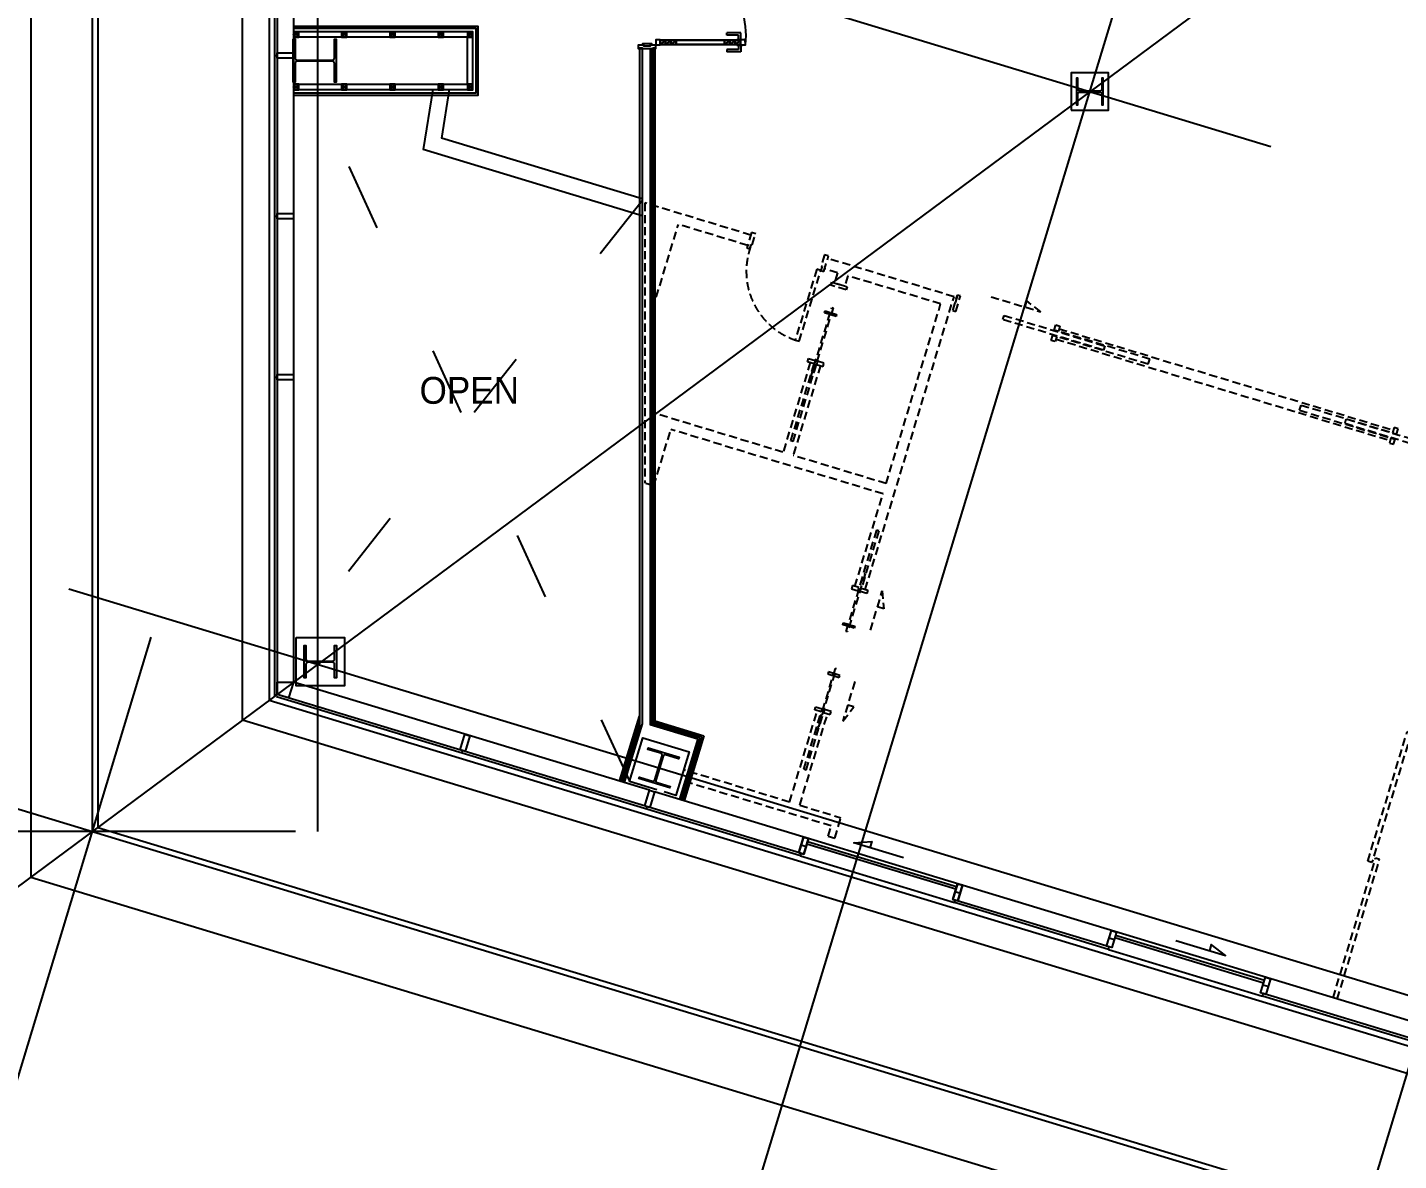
# Model space of a CAD drawing. Header units: metres. Extents: x 630750 to 860239, y 578133 to 726633.
# Drawn here: x 678899 to 691683, y 624058 to 634620 of the extents above; entities that cross this region are included whole.
import ezdxf

# ---------------------------------------------------------------- set-up
doc = ezdxf.new("R2010")
doc.units = ezdxf.units.M
doc.header["$LTSCALE"] = 300
for name, pattern in [('CENTER', [50.8, 31.75, -6.35, 6.35, -6.35]), ('HID1', [0.375, 0.25, -0.125]), ('HIDDEN', [2, 1, -1]), ('HIDDEN-1', [1.4, 0.35, -0.7, 0.35]), ('업무시설_xr-base$0$CONTINOUS', [0])]:
    doc.linetypes.add(name, pattern=pattern)
for name, color, linetype in [('A-CEN-1', 1, 'Continuous'), ('A-CON', 2, 'Continuous'), ('A-HAT-253', 253, 'Continuous'), ('A-TXT-S', 3, 'Continuous'), ('A-WAL-DW', 7, 'Continuous'), ('A-WIN', 4, 'Continuous'), ('A-WIN-GLASS', 4, 'Continuous'), ('A-WIN-REV', 4, 'Continuous'), ("IN-st'l pipe", 230, 'Continuous'), ('KUK-DOOR', 4, 'Continuous'), ('KUK-DOOR-FRAME', 4, 'Continuous'), ('KUK-F-LEVEL', 4, 'Continuous'), ("KUK-st'l pipe", 230, 'Continuous'), ('KUK-WALL-DRYWALL', 4, 'Continuous'), ('KUK-WALL-FIN2', 31, 'Continuous'), ('KUK-WINDOW', 4, 'Continuous'), ('KUK-석고보드', 201, 'Continuous'), ('STEL', 3, 'Continuous'), ('STL', 3, 'Continuous')]:
    doc.layers.add(name, color=color, linetype=linetype)
doc.styles.add('돋움', font='')
doc.styles.get('돋움').set_extended_font_data('Dotum')

# ---------------------------------------------------------------- blocks, each defined once
blk = doc.blocks.new('*U7')
at = {"layer": 'STEL'}
blk.add_lwpolyline([(-23, -15, -0.414214), (-5, -33), (-5, -267, -0.414214), (-23, -285), (-150, -285), (-150, -300), (150, -300), (150, -285), (23, -285, -0.414214), (5, -267), (5, -33, -0.414214), (23, -15), (150, -15), (150, 0), (-150, 0), (-150, -15)], format="xyb", close=True, dxfattribs=at)
blk = doc.blocks.new('*U12')
at = {"layer": 'STEL'}
blk.add_lwpolyline([(-20.5, -14, -0.4142136), (-4.5, -30), (-4.5, -220, -0.4142136), (-20.5, -236), (-125, -236), (-125, -250), (125, -250), (125, -236), (20.5, -236, -0.4142136), (4.5, -220), (4.5, -30, -0.4142136), (20.5, -14), (125, -14), (125, 0), (-125, 0), (-125, -14)], format="xyb", close=True, dxfattribs=at)
blk = doc.blocks.new('*U13')
at = {"layer": 'STEL'}
blk.add_lwpolyline([(-20.5, -14, -0.4142136), (-4.5, -30), (-4.5, -220, -0.4142136), (-20.5, -236), (-125, -236), (-125, -250), (125, -250), (125, -236), (20.5, -236, -0.4142136), (4.5, -220), (4.5, -30, -0.4142136), (20.5, -14), (125, -14), (125, 0), (-125, 0), (-125, -14)], format="xyb", close=True, dxfattribs=at)
blk = doc.blocks.new('50-pipe')
at = {"layer": "IN-st'l pipe", "color": 8}
for p, q in [((-371984, 186481), (-371981, 186483)), ((-371984, 186479), (-371981, 186482)), ((-371984, 186478), (-371981, 186481)), ((-371936, 186458), (-371981, 186503)), ((-371981, 186458), (-371936, 186503)), ((-371936, 186482), (-371934, 186485)), ((-371936, 186481), (-371934, 186484)), ((-371936, 186480), (-371934, 186483))]:
    blk.add_line(p, q, dxfattribs=at)
at = {"layer": "IN-st'l pipe", "color": 8, "linetype": 'HIDDEN', "ltscale": 10}
for p, q in [((-371961, 186456), (-371959, 186458)), ((-371960, 186503), (-371957, 186506)), ((-371960, 186456), (-371957, 186458)), ((-371960, 186456), (-371958, 186458)), ((-371959, 186503), (-371956, 186506)), ((-371958, 186503), (-371955, 186506))]:
    blk.add_line(p, q, dxfattribs=at)
at = {"layer": "IN-st'l pipe"}
for points in [[(-371934, 186456), (-371984, 186456), (-371984, 186506), (-371934, 186506)], [(-371936, 186458), (-371981, 186458), (-371981, 186503), (-371936, 186503)]]:
    blk.add_lwpolyline(points, close=True, dxfattribs=at)
blk = doc.blocks.new('피난도어')
at = {"layer": 'KUK-DOOR', "color": 6}
for p, q in [((1504828, 215576, -6433), (1504777, 215576, -6433)), ((1504777, 215576, -6433), (1504777, 215571, 0)), ((1504777, 215521, 0), (1504777, 215526, 6433)), ((1504792, 215576, -6433), (1504792, 215636, -6433)), ((1504792, 215636, -6433), (1504922, 215636, -6433)), ((1504812, 215576, -6433), (1504812, 215616, -6433)), ((1504812, 215616, -6433), (1504922, 215616, -6433)), ((1504828, 215571, -6433), (1504828, 215576, -6433)), ((1504828, 215526, 0), (1504828, 215521, 0)), ((1504922, 215616, -6433), (1504922, 215636, -6433)), ((1504828, 215521, 0), (1504777, 215521, 0)), ((1504792, 215521, 0), (1504792, 215461, 0)), ((1504792, 215461, 0), (1504922, 215461, 0)), ((1504812, 215521, 0), (1504812, 215481, 0)), ((1504812, 215481, 0), (1504922, 215481, 0)), ((1504922, 215481, 0), (1504922, 215461, 0))]:
    blk.add_line(p, q, dxfattribs=at)
at = {"layer": 'KUK-DOOR', "color": 251}
for p, q in [((1504778, 215571, -6433), (1504778, 215576, -6433)), ((1504778, 215526, 0), (1504778, 215521, 0)), ((1504780, 215571, -6433), (1504780, 215576, -6433)), ((1504780, 215526, 0), (1504780, 215521, 0)), ((1504782, 215571, -6433), (1504782, 215576, -6433)), ((1504782, 215526, 0), (1504782, 215521, 0)), ((1504787, 215571, -6433), (1504787, 215576, -6433)), ((1504787, 215526, 0), (1504787, 215521, 0)), ((1504793, 215571, -6433), (1504793, 215576, -6433)), ((1504793, 215526, 0), (1504793, 215521, 0)), ((1504811, 215571, -6433), (1504811, 215576, -6433)), ((1504811, 215526, 0), (1504811, 215521, 0)), ((1504817, 215571, -6433), (1504817, 215576, -6433)), ((1504817, 215526, 0), (1504817, 215521, 0)), ((1504822, 215571, -6433), (1504822, 215576, -6433)), ((1504822, 215526, 0), (1504822, 215521, 0)), ((1504824, 215571, -6433), (1504824, 215576, -6433)), ((1504824, 215526, 0), (1504824, 215521, 0)), ((1504826, 215571, -6433), (1504826, 215576, -6433)), ((1504826, 215526, 0), (1504826, 215521, 0)), ((1504827, 215571, -6433), (1504827, 215576, -6433)), ((1504827, 215526, 0), (1504827, 215521, 0))]:
    blk.add_line(p, q, dxfattribs=at)
at = {"layer": 'KUK-DOOR', "color": 1, "ltscale": 100}
for p, q in [((1504795, 215531, 0), (1504845, 215566, 0)), ((1504845, 215531, 0), (1504895, 215566, 0)), ((1504895, 215531, 0), (1504945, 215566, 0)), ((1505393, 215531, 0), (1505443, 215566, 0)), ((1505443, 215531, 0), (1505493, 215566, 0)), ((1505493, 215531, 0), (1505543, 215566, 0))]:
    blk.add_line(p, q, dxfattribs=at)
at = {"layer": 'KUK-DOOR', "color": 8}
blk.add_line((1504945, 215531, 0), (1504945, 215566, 0), dxfattribs=at)
at = {"layer": 'KUK-DOOR', "color": 7, "elevation": 0}
for points in [[(1504758, 215571), (1504749, 215571), (1504751, 215526), (1504795, 215526), (1504795, 215571), (1504758, 215571)], [(1504795, 215571), (1505543, 215571)], [(1505543, 215526), (1504795, 215526)], [(1505543, 215571), (1505543, 215526), (1505583, 215526), (1505583, 215530), (1505583, 215530), (1505583, 215571), (1505543, 215571)]]:
    blk.add_lwpolyline(points, dxfattribs=at)
at = {"layer": 'KUK-DOOR', "color": 1, "ltscale": 100, "elevation": 0}
for points in [[(1504795, 215531), (1504845, 215531), (1504845, 215566), (1504795, 215566)], [(1504845, 215531), (1504895, 215531), (1504895, 215566), (1504845, 215566)], [(1504895, 215531), (1504945, 215531), (1504945, 215566), (1504895, 215566)], [(1504945, 215531), (1505393, 215531), (1505393, 215566), (1504945, 215566)], [(1505393, 215531), (1505443, 215531), (1505443, 215566), (1505393, 215566)], [(1505443, 215531), (1505493, 215531), (1505493, 215566), (1505443, 215566)], [(1505493, 215531), (1505543, 215531), (1505543, 215566), (1505493, 215566)]]:
    blk.add_lwpolyline(points, close=True, dxfattribs=at)
at = {"layer": 'KUK-DOOR', "color": 1, "elevation": 0}
blk.add_lwpolyline([(1505543, 215571), (1505543, 215531)], dxfattribs=at)
at = {"layer": 'KUK-DOOR', "color": 1}
blk.add_arc((1505490, 215479, 0), 747, 172.9093, 277.0906, dxfattribs=at)

msp = doc.modelspace()

# ---------------------------------------------------------------- linework, layer by layer
at = {"layer": 'A-CEN-1', "linetype": 'Continuous'}
for p, q in [((679504.4, 706258.8), (679504.4, 627125.8)), ((681604.4, 706258.8), (681604.4, 627125.8)), ((688297.7, 613453.4), (696754.2, 641322)), ((697725.2, 640638), (677983.6, 625998)), ((697725.2, 640638), (677983.6, 625998)), ((683046.4, 615046.9), (689354.2, 635834.3)), ((679285.3, 629386.8), (737111.8, 611839.8)), ((676446.8, 617049.5), (680054.2, 628937.6)), ((678675.5, 627377.3), (736502.1, 609830.3)), ((681397.7, 627125.8), (657202.6, 627125.8))]:
    msp.add_line(p, q, dxfattribs=at)
at = {"layer": 'A-CEN-1', "linetype": 'CENTER'}
msp.add_line((681375.9, 636276.6), (739202.5, 618729.6), dxfattribs=at)
at = {"layer": 'A-CON', "elevation": 0}
for points in [[(688629.3, 633847.6), (688979.4, 633847.6), (688979.4, 633847.6), (688979.4, 634197.6), (688629.3, 634197.6), (688629.3, 633847.6)], [(684768.5, 627514.6), (684513.8, 627591.9), (684637.3, 627998.6), (685068, 627867.8), (684944.4, 627461.2), (684835.5, 627494.2)]]:
    msp.add_lwpolyline(points, dxfattribs=at)
msp.add_lwpolyline([(681404.3, 628933.3), (681854.4, 628933.3), (681854.4, 628483.2), (681404.3, 628483.2)], close=True, dxfattribs=at)
at = {"layer": 'A-HAT-253'}
for p, q in [((680904.4, 628164), (680904.4, 659660.2)), ((681154.4, 659410.2), (681154.4, 628349.4)), ((681154.4, 628349.4), (727498.6, 614286.6)), ((727619.3, 613988.7), (680904.4, 628164))]:
    msp.add_line(p, q, dxfattribs=at)
at = {"layer": 'A-WAL-DW', "color": 251, "linetype": 'HID1'}
for p, q in [((684654.5, 632984, 0), (684654.5, 630371.4, 0)), ((685643.2, 632683.9, 0), (684654.5, 632984, 0)), ((684729.5, 631997.2, 0), (684968.3, 632784.3, 0)), ((685614.2, 632588.3, 0), (684968.3, 632784.3, 0)), ((685681.5, 632672.3, 0), (685681.5, 632672.3, 0)), ((687537.9, 632109, 0), (686360.9, 632466.2, 0)), ((686451.5, 632334.2, 0), (686331.9, 632370.5, 0)), ((686451.5, 632334.2, 0), (686422.5, 632238.5, 0)), ((686547.1, 632305.2, 0), (686518.1, 632209.5, 0)), ((687413.2, 632042.4, 0), (686547.2, 632305.2, 0)), ((686518.2, 632209.5, 0), (686422.5, 632238.5, 0)), ((686710, 629380.8, 0), (687537.9, 632109, 0)), ((686905, 630367.8, 0), (687413.2, 632042.4, 0)), ((687525.5, 631982.1, 0), (687569.1, 632125.7, 0)), ((684729.5, 631997.2, 0), (684729.5, 631027.9, 0)), ((689348.5, 631480.6, 0), (688458.6, 631750.9, 0)), ((689363, 631528.7, 0), (688473.1, 631798.7, 0)), ((688518.6, 631811, 0), (691632.9, 630866.1, 0)), ((688449.9, 631722.2, 0), (688449.9, 631722.2, 0)), ((688489.6, 631715.3, 0), (691603.8, 630770.3, 0)), ((686197.4, 631496.9, 0), (685943.3, 630659.6, 0)), ((689348.6, 631481.1, 0), (689363.1, 631528.9, 0)), ((686016.6, 630768, 0), (686234.4, 631485.7, 0)), ((686037.7, 630761.6, 0), (686255.4, 631479.3, 0)), ((686293.1, 631467.9, 0), (686039, 630630.6, 0)), ((685943.4, 630659.6, 0), (684729.5, 631027.9, 0)), ((690759.3, 631052.2, 0), (691649.2, 630782.1, 0)), ((690759.4, 631052.7, 0), (690774, 631100.6, 0)), ((690773.9, 631100.3, 0), (691663.7, 630830, 0)), ((684737.8, 630346.1, 0), (684897.5, 630872.4, 0)), ((686876, 630272.1, 0), (684897.5, 630872.4, 0)), ((686905, 630367.8, 0), (686039.1, 630630.5, 0)), ((684737.8, 630346.1, 0), (684654.5, 630371.4, 0)), ((686614.4, 629409.8, 0), (686876, 630272.1, 0)), ((686814.6, 629934.2, 0), (686652, 629398.4, 0)), ((686835.7, 629927.8, 0), (686673.1, 629392, 0)), ((686835.7, 629927.8, 0), (686814.6, 629934.2, 0)), ((686004.3, 627399.2, 0), (686263.3, 628251.8, 0)), ((686100, 627370.2, 0), (686359, 628222.8, 0)), ((686138.1, 627704.6, 0), (686300.7, 628240.5, 0)), ((686159.1, 627698.2, 0), (686321.7, 628234.1, 0)), ((686004.3, 627399.2, 0), (685016.8, 627698.8, 0)), ((686159.1, 627698.2, 0), (686138.1, 627704.6, 0)), ((686393, 627176.8, 0), (684987.8, 627603.2, 0)), ((686100, 627370.2, 0), (686484.2, 627253.6, 0)), ((686364, 627081.1, 0), (686393, 627176.8, 0)), ((686426.2, 627062.2, 0), (686484.2, 627253.6, 0)), ((686364, 627081.1, 0), (686426.2, 627062.2, 0)), ((691072.4, 625575, 0), (691467.9, 626878.3, 0)), ((691110.7, 625563.4, 0), (691506.2, 626866.7, 0)), ((691467.9, 626878.3, 0), (691506.2, 626866.7, 0))]:
    msp.add_line(p, q, dxfattribs=at)
at = {"layer": 'A-WAL-DW', "color": 251, "linetype": 'HID1', "elevation": 0}
for points in [[(685635.6, 632555.6), (685647.8, 632595.8), (685657.4, 632592.9), (685688.8, 632696.2), (685650.5, 632707.8), (685606.9, 632564.3), (685635.6, 632555.6)], [(686324.6, 632346.5), (686368.2, 632490.1), (686329.9, 632501.7), (686298.5, 632398.3), (686308.1, 632395.4), (686295.9, 632355.2), (686324.6, 632346.5)], [(687883.3, 632110.3), (688347.1, 631969.5), (688214.5, 632073.5), (688196.8, 632015.1)], [(686757.8, 629000.5), (686869.5, 629368.6), (686882.3, 629200.6), (686823.9, 629218.3)], [(686612.8, 628522), (686501.3, 628153.9), (686605.2, 628286.5), (686546.8, 628304.2)]]:
    msp.add_lwpolyline(points, dxfattribs=at)
for points in [[(686095.6, 631695), (686295.9, 632355.2), (686257.6, 632366.9), (686057.3, 631706.6)], [(686398.6, 632245.8), (686542, 632202.2), (686533.3, 632173.5), (686389.8, 632217)], [(686399, 632010.5), (686410.5, 632007), (686210, 631346.8), (686198.5, 631350.2)], [(687569.1, 632125.6), (687525.5, 631982.1), (687554.3, 631973.4), (687597.8, 632116.9)], [(688943, 631651.1), (688931.4, 631612.8), (687993.5, 631897.1), (688005.1, 631935.4)], [(688496.9, 631739.3), (688482.4, 631691.4), (688444.1, 631703), (688458.6, 631750.9)], [(688525.9, 631834.9), (688511.5, 631787.3), (688473.2, 631799), (688487.6, 631846.5)], [(686182.2, 631532.9), (686243.4, 631514.3), (686234.7, 631485.6), (686173.5, 631504.2)], [(686325.7, 631489.3), (686264.5, 631507.9), (686255.8, 631479.2), (686317, 631460.6)], [(691191.4, 630968.6), (691180, 630930.3), (692117.8, 630645.7), (692129.2, 630684.1)], [(691640.1, 630889.9), (691625.5, 630841.8), (691663.8, 630830.2), (691678.4, 630878.3)], [(691611.1, 630794.3), (691596.5, 630746.4), (691634.8, 630734.8), (691649.4, 630782.7)], [(686545.1, 628986.7), (686533.6, 628990.2), (686697.4, 629530.9), (686708.9, 629527.4)], [(686581.7, 629388.3), (686643, 629369.7), (686651.7, 629398.5), (686590.4, 629417.1)], [(686725.3, 629344.8), (686664, 629363.4), (686672.8, 629392.1), (686734, 629373.5)], [(686440.5, 628642.2), (686429, 628645.6), (686264.8, 628105.1), (686276.3, 628101.6)], [(686247.8, 628287.9), (686309.1, 628269.3), (686300.4, 628240.6), (686239.1, 628259.2)], [(686391.3, 628244.3), (686330.1, 628262.9), (686321.4, 628234.2), (686382.6, 628215.6)], [(691434, 626836.4), (691395.8, 626848), (691762.6, 628056.5), (691800.9, 628044.9)]]:
    msp.add_lwpolyline(points, close=True, dxfattribs=at)
at = {"layer": 'A-WAL-DW', "color": 251, "linetype": 'HID1'}
for points in [[(686379, 631944.4), (686331.1, 631959), (686336.7, 631977.1), (686384.5, 631962.6)], [(686438.3, 631926.4), (686390.5, 631941), (686396, 631959.1), (686443.8, 631944.6)], [(686505.8, 629070.7), (686553.6, 629056.2), (686548.1, 629038), (686500.3, 629052.6)], [(686565.1, 629052.7), (686612.9, 629038.2), (686607.4, 629020), (686559.6, 629034.6)], [(686361.2, 628594.1), (686409, 628579.6), (686414.5, 628597.8), (686366.7, 628612.3)], [(686420.5, 628576.1), (686468.3, 628561.6), (686473.8, 628579.8), (686426, 628594.3)]]:
    msp.add_lwpolyline(points, close=True, dxfattribs=at)
msp.add_arc((686278, 632346.2, 0), 676.6, 159.83032, 250.95764, dxfattribs=at)
at = {"layer": 'A-WIN', "color": 9}
for p, q in [((681380.3, 641084.9), (681380.3, 634385.3)), ((681380.3, 634335.3), (681380.3, 628516)), ((684698.9, 627509), (681380.4, 628516)), ((691875.8, 625331.2), (684746.7, 627494.5)), ((686107.1, 626897.8), (687542.5, 626462.2)), ((688977.8, 626026.7), (690413.2, 625591.1))]:
    msp.add_line(p, q, dxfattribs=at)
at = {"layer": 'A-WIN', "color": 7}
for points in [[(681204.3, 634359.9), (681228.3, 634359.9), (681228.3, 634384.9), (681380.3, 634384.9), (681380.3, 634334.9), (681228.3, 634334.9), (681228.3, 634359.9)], [(681204.3, 632859.9), (681228.3, 632859.9), (681228.3, 632884.9), (681380.3, 632884.9), (681380.3, 632834.9), (681228.3, 632834.9), (681228.3, 632859.9)], [(681204.3, 631359.9), (681228.3, 631359.9), (681228.3, 631384.9), (681380.3, 631384.9), (681380.3, 631334.9), (681228.3, 631334.9), (681228.3, 631359.9)], [(681204.3, 628385.5), (681228.3, 628403.3), (681228.3, 628516.3), (681380.3, 628516), (681334.5, 628371), (681228.3, 628403.3)], [(682949.3, 627856), (682956.2, 627878.9), (682932.3, 627886.2), (682976.5, 628031.7), (683024.3, 628017.1), (682980.2, 627871.7), (682956.2, 627878.9)], [(684671.7, 627333.3), (684678.7, 627356.3), (684654.8, 627363.5), (684698.9, 627509), (684746.7, 627494.5), (684702.6, 627349), (684678.7, 627356.3)], [(686107.1, 626897.8), (686114.1, 626920.7), (686090.1, 626928), (686134.3, 627073.4), (686182.1, 627058.9), (686138, 626913.5), (686114.1, 626920.7)], [(686107.1, 626897.8), (686114.1, 626920.7), (686138, 626913.5), (686182.1, 627058.9), (686134.3, 627073.4), (686090.1, 626928), (686114.1, 626920.7)], [(687542.5, 626462.2), (687549.4, 626485.2), (687525.5, 626492.4), (687569.6, 626637.9), (687617.5, 626623.4), (687573.4, 626477.9), (687549.4, 626485.2)], [(687542.5, 626462.2), (687549.4, 626485.2), (687573.4, 626477.9), (687617.5, 626623.4), (687569.6, 626637.9), (687525.5, 626492.4), (687549.4, 626485.2)], [(688977.8, 626026.7), (688984.8, 626049.6), (688960.9, 626056.9), (689005, 626202.3), (689052.9, 626187.8), (689008.7, 626042.4), (688984.8, 626049.6)], [(688977.8, 626026.7), (688984.8, 626049.6), (688960.9, 626056.9), (689005, 626202.3), (689052.9, 626187.8), (689008.7, 626042.4), (688984.8, 626049.6)], [(690413.2, 625591.1), (690420.2, 625614.1), (690396.3, 625621.3), (690440.4, 625766.8), (690488.2, 625752.3), (690444.1, 625606.8), (690420.2, 625614.1)], [(690413.2, 625591.1), (690420.2, 625614.1), (690396.3, 625621.3), (690440.4, 625766.8), (690488.2, 625752.3), (690444.1, 625606.8), (690420.2, 625614.1)]]:
    msp.add_lwpolyline(points, dxfattribs=at)
at = {"layer": 'A-WIN-GLASS', "color": 5}
for p, q in [((678930.4, 665494.7), (678930.4, 626700.1)), ((678930.4, 665494.7), (678930.4, 626700.1)), ((679554.4, 664653.3), (679554.4, 627162.9)), ((679554.4, 664653.3), (679554.4, 627162.9)), ((679554.4, 627162.9), (734902.7, 610367.9)), ((679554.4, 627162.9), (734902.7, 610367.9)), ((678930.4, 626700.1), (735526.7, 609526.4)), ((678930.4, 626700.1), (735526.7, 609526.4))]:
    msp.add_line(p, q, dxfattribs=at)
at = {"layer": 'A-WIN-GLASS'}
for p, q in [((681204.3, 642609.9), (681204.3, 628385.5)), ((681228.3, 642609.9), (681228.3, 628403.3)), ((686107.1, 626897.8), (681221.1, 628379.3)), ((686138, 626913.5), (681228.4, 628403.2)), ((687560.9, 626609.2), (686173.4, 627030.2)), ((687554, 626586.2), (686166.4, 627007.2)), ((688984.8, 626049.6), (687525.5, 626492.4)), ((688977.8, 626026.7), (687542.5, 626462.2)), ((689037.2, 626136.2), (690424.7, 625715.1)), ((689044.2, 626159.1), (690431.7, 625738.1)), ((727462.4, 614373.9), (690420.2, 625614.1)), ((727474, 614345.3), (690413.2, 625591.1))]:
    msp.add_line(p, q, dxfattribs=at)
for points in [[(686160, 626986.2), (686182.1, 627058.9), (686134.3, 627073.4), (686112.2, 627000.7)], [(687595.4, 626550.7), (687617.5, 626623.4), (687569.6, 626637.9), (687547.6, 626565.2)], [(688983, 626129.6), (689005, 626202.3), (689052.9, 626187.8), (689030.8, 626115.1)], [(690418.3, 625694.1), (690440.4, 625766.8), (690488.2, 625752.3), (690466.2, 625679.5)]]:
    msp.add_lwpolyline(points, close=True, dxfattribs=at)
at = {"layer": 'A-WIN-REV'}
for points in [[(687066.9, 626879.1), (686603.2, 627019.8), (686771.2, 627032.6), (686753.5, 626974.2)], [(689604.8, 626109), (690068.6, 625968.3), (689936, 626072.3), (689918.3, 626013.9)]]:
    msp.add_lwpolyline(points, dxfattribs=at)
at = {"layer": 'KUK-DOOR-FRAME', "elevation": 0}
msp.add_lwpolyline([(684594.4, 634455.2), (684594.4, 634455.2), (684594.4, 634455.2), (684594.4, 634455.2), (684594.4, 634455.2), (684594.4, 634431.2), (684594.4, 634425.2), (684597.9, 634425.2), (684604.4, 634425.2), (684604.4, 634430.2), (684629.4, 634430.2), (684629.4, 634425.2), (684734.4, 634425.2), (684734.4, 634430.2), (684749.4, 634430.2), (684749.4, 634425.2), (684759.4, 634425.2), (684759.4, 634431.2), (684759.4, 634431.2), (684759.4, 634455.2), (684706.4, 634455.2), (684706.4, 634445.2), (684647.4, 634445.2), (684647.4, 634455.2), (684594.4, 634455.2)], dxfattribs=at)
at = {"layer": 'KUK-DOOR-FRAME', "extrusion": (-1.80681e-09, -2.22405e-18, 1), "elevation": 0}
msp.add_lwpolyline([(684647.4, 634445.2), (684647.4, 634455.2), (684637.4, 634455.2), (684637.4, 634470.2), (684716.4, 634470.2), (684716.4, 634455.2), (684706.4, 634455.2), (684706.4, 634445.2), (684647.4, 634445.2)], dxfattribs=at)
at = {"layer": 'KUK-F-LEVEL', "color": 8, "linetype": 'HIDDEN-1', "ltscale": 6}
for p, q in [((684514.1, 627592.9), (681528.3, 634135.3, 0)), ((684629.4, 633005.1), (681404.3, 628933.3, 0))]:
    msp.add_line(p, q, dxfattribs=at)
at = {"layer": 'KUK-F-LEVEL', "color": 4, "linetype": 'ByBlock', "ltscale": 0.5}
for p, q in [((682679.8, 634040.2, 0), (682590.3, 633483.6, 0)), ((682831.7, 634040.2, 0), (682759.2, 633589.1, 0)), ((684629.3, 633021, 0), (682759.2, 633589.1, 0)), ((684629.3, 632864.2, 0), (682590.3, 633483.6, 0))]:
    msp.add_line(p, q, dxfattribs=at)
at = {"layer": 'KUK-F-LEVEL', "color": 8, "linetype": 'HIDDEN-1', "ltscale": 6, "elevation": 0}
msp.add_lwpolyline([(684749.4, 640865.2), (681428.4, 634555.2)], dxfattribs=at)
at = {"layer": "KUK-st'l pipe"}
for points in [[(681378.4, 634040.2), (683052.4, 634040.2), (683052.4, 634580.2), (681378.4, 634580.2)], [(681378.4, 634090.2), (683002.4, 634090.2), (683002.4, 634530.2), (681378.4, 634530.2)]]:
    msp.add_lwpolyline(points, dxfattribs=at)
at = {"layer": 'KUK-WALL-DRYWALL'}
msp.add_line((686037.7, 630761.6, 0), (686016.6, 630768, 0), dxfattribs=at)
at = {"layer": 'KUK-WALL-DRYWALL', "linetype": '업무시설_xr-base$0$CONTINOUS'}
msp.add_line((685149.8, 627987.9, 0), (684979, 627425, 0), dxfattribs=at)
at = {"layer": 'KUK-WALL-DRYWALL', "linetype": '업무시설_xr-base$0$CONTINOUS', "elevation": 0}
for points in [[(684629.4, 634425.2), (684629.4, 628127.8), (684463.6, 627581.4)], [(684704.4, 634425.2), (684704.4, 628123), (685149.8, 627987.9)]]:
    msp.add_lwpolyline(points, dxfattribs=at)
at = {"layer": 'KUK-WALL-FIN2', "linetype": '업무시설_xr-base$0$CONTINOUS'}
for points in [[(681378.4, 633990.2), (683102.4, 633990.2), (683102.4, 634630.2), (681378.4, 634630.2)], [(681378.4, 634010.2), (683082.4, 634010.2), (683082.4, 634610.2), (681378.4, 634610.2)]]:
    msp.add_lwpolyline(points, dxfattribs=at)
at = {"layer": 'KUK-WINDOW', "color": 8}
msp.add_line((684629.5, 630352.9, 0), (684629.5, 628417.3, 0), dxfattribs=at)
at = {"layer": 'KUK-석고보드', "ltscale": 10}
for p, q in [((684604.4, 634425.2, 0), (684749.4, 634425.2, 0)), ((684423, 627602.5, 0), (684604.4, 628200.4, 0)), ((684434.9, 627590.1, 0), (684604.4, 628148.7, 0)), ((685168.5, 627997.9, 0), (684993.3, 627420.7, 0)), ((685187.2, 628007.9, 0), (685007.7, 627416.3, 0)), ((685205.9, 628017.9, 0), (685022, 627412, 0))]:
    msp.add_line(p, q, dxfattribs=at)
at = {"layer": 'KUK-석고보드', "ltscale": 10, "elevation": 0}
for points in [[(684604.4, 634425.2), (684604.4, 628097.1), (684449.3, 627585.8)], [(684719.4, 634425.2), (684719.4, 628134.2), (685168.5, 627997.9)], [(684734.4, 634425.2), (684734.4, 628145.3), (685187.2, 628007.9)], [(684749.4, 634425.2), (684749.4, 628156.4), (685205.9, 628017.9)]]:
    msp.add_lwpolyline(points, dxfattribs=at)
at = {"layer": 'STEL'}
msp.add_lwpolyline([(681395.2, 634334.8, 0.4142136), (681414.4, 634315.6), (681742.4, 634315.6, 0.4142136), (681761.6, 634334.8), (681761.6, 634510.2), (681778.4, 634510.2), (681778.4, 634110.2), (681761.6, 634110.2), (681761.6, 634285.6, 0.4142136), (681742.4, 634304.8), (681414.4, 634304.8, 0.4142136), (681395.2, 634285.6), (681395.2, 634110.2), (681378.4, 634110.2), (681378.4, 634510.2), (681395.2, 634510.2)], format="xyb", close=True, dxfattribs=at)

# ---------------------------------------------------------------- block references
at = {"layer": 'KUK-DOOR', "color": 11, "linetype": 'ByBlock', "rotation": 180}
msp.add_blockref('피난도어', (2190342, 850029.5, 0), dxfattribs=at)
at = {"layer": "KUK-st'l pipe", "xscale": -1, "rotation": 269.9999999995934}
for p in [(494922.7, 1006513.9, 0), (495372.7, 1006513.9, 0), (495822.7, 1006513.9, 0), (496272.7, 1006513.9, 0), (496546.7, 1006513.9, 0), (494922.7, 1006023.9, 0), (495372.7, 1006023.9, 0), (495822.7, 1006023.9, 0), (496272.7, 1006023.9, 0), (496546.7, 1006023.9, 0)]:
    msp.add_blockref('50-pipe', p, dxfattribs=at)
at = {"layer": 'STL', "rotation": 269.9999997065153}
msp.add_blockref('*U13', (688929.4, 634022.5), dxfattribs=at)
at = {"layer": 'STL', "xscale": -1.199999999953434, "yscale": 1.199999999953434, "zscale": 1.2, "rotation": 89.99999973319574}
msp.add_blockref('*U12', (681479.4, 628708.1, 0), dxfattribs=at)
at = {"layer": 'STL', "xscale": -1, "rotation": 163.1091880580043}
msp.add_blockref('*U7', (684743.7, 627574.4), dxfattribs=at)

# ---------------------------------------------------------------- texts
at = {"layer": 'A-TXT-S', "color": 3, "style": '돋움'}
msp.add_text('OPEN', height=250, dxfattribs=at).set_placement((682555.4, 631112))

doc.saveas('drawing.dxf')
